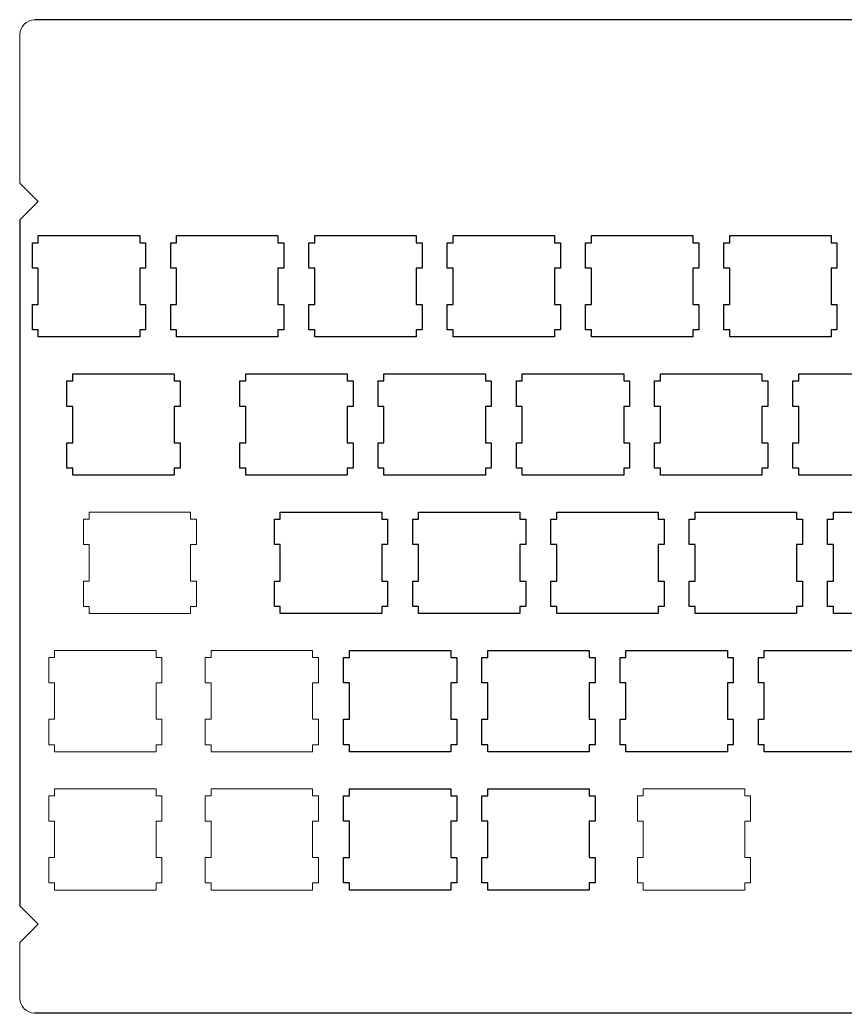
# Model space of a CAD drawing. Header units: inches. Extents: x 0.2 to 10.4, y -0.2 to 5.2.
# Drawn here: x 0.22 to 4.7, y -0.21 to 5.18 of the extents above; entities that cross this region are included whole.
import ezdxf

# ---------------------------------------------------------------- set-up
doc = ezdxf.new("R2010")
doc.units = ezdxf.units.IN
doc.header["$MEASUREMENT"] = 0
doc.layers.get('0').update_dxf_attribs({"lineweight": 0, "true_color": 0xffffff})
doc.layers.add('BLACK', color=1, linetype='Continuous', true_color=0xff0000)

msp = doc.modelspace()

# ---------------------------------------------------------------- linework, layer by layer
for p, q in [((0.225, 4.295), (0.225, 5.1)), ((0.225, 0.175), (0.225, -0.1275))]:
    msp.add_line(p, q)
at = {"color": 7, "true_color": 0xffffff}
for p, q in [((0.60125, 2.4714), (0.60125, 2.51)), ((0.60125, 2.51), (1.15125, 2.51)), ((1.15125, 2.4714), (1.15125, 2.51)), ((0.56925, 2.4714), (0.60125, 2.4714)), ((0.56925, 2.3336), (0.56925, 2.4714)), ((1.18325, 2.4714), (1.15125, 2.4714)), ((1.18325, 2.4714), (1.18325, 2.3336)), ((0.60125, 2.3336), (0.56925, 2.3336)), ((0.60125, 2.1364), (0.60125, 2.3336)), ((1.15125, 2.3336), (1.15125, 2.1364)), ((1.15125, 2.3336), (1.18325, 2.3336)), ((0.56925, 2.1364), (0.60125, 2.1364)), ((0.56925, 1.9986), (0.56925, 2.1364)), ((1.18325, 2.1364), (1.15125, 2.1364)), ((1.18325, 2.1364), (1.18325, 1.9986)), ((0.60125, 1.9986), (0.56925, 1.9986)), ((0.60125, 1.96), (0.60125, 1.9986)), ((1.15125, 1.9986), (1.15125, 1.96)), ((1.15125, 1.9986), (1.18325, 1.9986)), ((1.15125, 1.96), (0.60125, 1.96)), ((0.41375, 1.7214), (0.41375, 1.76)), ((0.41375, 1.76), (0.96375, 1.76)), ((0.96375, 1.7214), (0.96375, 1.76)), ((1.2625, 1.7214), (1.2625, 1.76)), ((1.2625, 1.76), (1.8125, 1.76)), ((1.8125, 1.7214), (1.8125, 1.76)), ((0.38175, 1.7214), (0.41375, 1.7214)), ((0.38175, 1.5836), (0.38175, 1.7214)), ((0.99575, 1.7214), (0.96375, 1.7214)), ((0.99575, 1.7214), (0.99575, 1.5836)), ((1.2305, 1.7214), (1.2625, 1.7214)), ((1.2305, 1.5836), (1.2305, 1.7214)), ((1.8445, 1.7214), (1.8125, 1.7214)), ((1.8445, 1.7214), (1.8445, 1.5836)), ((0.41375, 1.5836), (0.38175, 1.5836)), ((0.41375, 1.3864), (0.41375, 1.5836)), ((0.96375, 1.5836), (0.99575, 1.5836)), ((0.96375, 1.5836), (0.96375, 1.3864)), ((1.2625, 1.5836), (1.2305, 1.5836)), ((1.2625, 1.3864), (1.2625, 1.5836)), ((1.8125, 1.5836), (1.8445, 1.5836)), ((1.8125, 1.5836), (1.8125, 1.3864)), ((0.38175, 1.3864), (0.41375, 1.3864)), ((0.38175, 1.2486), (0.38175, 1.3864)), ((0.99575, 1.3864), (0.96375, 1.3864)), ((0.99575, 1.3864), (0.99575, 1.2486)), ((1.2305, 1.3864), (1.2625, 1.3864)), ((1.2305, 1.2486), (1.2305, 1.3864)), ((1.8445, 1.3864), (1.8125, 1.3864)), ((1.8445, 1.3864), (1.8445, 1.2486)), ((0.41375, 1.2486), (0.38175, 1.2486)), ((0.41375, 1.21), (0.41375, 1.2486)), ((0.96375, 1.2486), (0.99575, 1.2486)), ((0.96375, 1.2486), (0.96375, 1.21)), ((1.2625, 1.2486), (1.2305, 1.2486)), ((1.2625, 1.21), (1.2625, 1.2486)), ((1.8125, 1.2486), (1.8125, 1.21)), ((1.8125, 1.2486), (1.8445, 1.2486)), ((0.96375, 1.21), (0.41375, 1.21)), ((1.8125, 1.21), (1.2625, 1.21)), ((0.38175, 0.8336), (0.38175, 0.9714)), ((0.38175, 0.9714), (0.41375, 0.9714)), ((0.41375, 0.9714), (0.41375, 1.01)), ((0.41375, 1.01), (0.96375, 1.01)), ((0.96375, 0.9714), (0.96375, 1.01)), ((0.99575, 0.9714), (0.96375, 0.9714)), ((0.99575, 0.9714), (0.99575, 0.8336)), ((1.2305, 0.8336), (1.2305, 0.9714)), ((1.2305, 0.9714), (1.2625, 0.9714)), ((1.2625, 0.9714), (1.2625, 1.01)), ((1.2625, 1.01), (1.8125, 1.01)), ((1.8125, 0.9714), (1.8125, 1.01)), ((1.8445, 0.9714), (1.8125, 0.9714)), ((1.8445, 0.9714), (1.8445, 0.8336)), ((3.57425, 0.9714), (3.60625, 0.9714)), ((3.57425, 0.8336), (3.57425, 0.9714)), ((3.60625, 0.9714), (3.60625, 1.01)), ((3.60625, 1.01), (4.15625, 1.01)), ((4.15625, 0.9714), (4.15625, 1.01)), ((4.18825, 0.9714), (4.15625, 0.9714)), ((4.18825, 0.9714), (4.18825, 0.8336)), ((0.41375, 0.8336), (0.38175, 0.8336)), ((0.41375, 0.6364), (0.41375, 0.8336)), ((0.96375, 0.8336), (0.99575, 0.8336)), ((0.96375, 0.8336), (0.96375, 0.6364)), ((1.2625, 0.8336), (1.2305, 0.8336)), ((1.2625, 0.6364), (1.2625, 0.8336)), ((1.8125, 0.8336), (1.8445, 0.8336)), ((1.8125, 0.8336), (1.8125, 0.6364)), ((3.60625, 0.8336), (3.57425, 0.8336)), ((3.60625, 0.6364), (3.60625, 0.8336)), ((4.15625, 0.8336), (4.15625, 0.6364)), ((4.15625, 0.8336), (4.18825, 0.8336)), ((0.38175, 0.4986), (0.38175, 0.6364)), ((0.38175, 0.6364), (0.41375, 0.6364)), ((0.99575, 0.6364), (0.96375, 0.6364)), ((0.99575, 0.6364), (0.99575, 0.4986)), ((1.2305, 0.4986), (1.2305, 0.6364)), ((1.2305, 0.6364), (1.2625, 0.6364)), ((1.8445, 0.6364), (1.8125, 0.6364)), ((1.8445, 0.6364), (1.8445, 0.4986)), ((3.57425, 0.6364), (3.60625, 0.6364)), ((3.57425, 0.4986), (3.57425, 0.6364)), ((4.18825, 0.6364), (4.15625, 0.6364)), ((4.18825, 0.6364), (4.18825, 0.4986)), ((0.41375, 0.4986), (0.38175, 0.4986)), ((0.41375, 0.46), (0.41375, 0.4986)), ((0.96375, 0.4986), (0.99575, 0.4986)), ((0.96375, 0.4986), (0.96375, 0.46)), ((1.2625, 0.4986), (1.2305, 0.4986)), ((1.2625, 0.46), (1.2625, 0.4986)), ((1.8125, 0.4986), (1.8445, 0.4986)), ((1.8125, 0.4986), (1.8125, 0.46)), ((3.60625, 0.4986), (3.57425, 0.4986)), ((3.60625, 0.46), (3.60625, 0.4986)), ((4.15625, 0.4986), (4.18825, 0.4986)), ((4.15625, 0.4986), (4.15625, 0.46)), ((0.96375, 0.46), (0.41375, 0.46)), ((1.8125, 0.46), (1.2625, 0.46)), ((4.15625, 0.46), (3.60625, 0.46))]:
    msp.add_line(p, q, dxfattribs=at)
for centre, start, end in [((0.305, 5.1), 90, 180), ((0.305, -0.1275), 180, 270)]:
    msp.add_arc(centre, 0.08, start, end, dxfattribs=at)
at = {"layer": 'BLACK', "color": 7, "true_color": 0xffffff}
for p, q in [((10.27, 5.18), (0.305, 5.18)), ((0.325, 4.195), (0.225, 4.295)), ((0.325, 4.195), (0.225, 4.095)), ((0.225, 4.095), (0.225, 0.375)), ((0.325, 4.01), (0.875, 4.01)), ((0.325, 3.9714), (0.325, 4.01)), ((0.875, 4.01), (0.875, 3.9714)), ((1.075, 4.01), (1.625, 4.01)), ((1.075, 3.9714), (1.075, 4.01)), ((1.625, 4.01), (1.625, 3.9714)), ((1.825, 4.01), (2.375, 4.01)), ((1.825, 3.9714), (1.825, 4.01)), ((2.375, 4.01), (2.375, 3.9714)), ((2.575, 4.01), (3.125, 4.01)), ((2.575, 3.9714), (2.575, 4.01)), ((3.125, 4.01), (3.125, 3.9714)), ((3.325, 3.9714), (3.325, 4.01)), ((3.325, 4.01), (3.875, 4.01)), ((3.875, 4.01), (3.875, 3.9714)), ((4.075, 3.9714), (4.075, 4.01)), ((4.075, 4.01), (4.625, 4.01)), ((4.625, 4.01), (4.625, 3.9714)), ((0.293, 3.8336), (0.293, 3.9714)), ((0.293, 3.9714), (0.325, 3.9714)), ((0.875, 3.9714), (0.907, 3.9714)), ((0.907, 3.9714), (0.907, 3.8336)), ((1.043, 3.8336), (1.043, 3.9714)), ((1.043, 3.9714), (1.075, 3.9714)), ((1.625, 3.9714), (1.657, 3.9714)), ((1.657, 3.9714), (1.657, 3.8336)), ((1.793, 3.8336), (1.793, 3.9714)), ((1.793, 3.9714), (1.825, 3.9714)), ((2.375, 3.9714), (2.407, 3.9714)), ((2.407, 3.9714), (2.407, 3.8336)), ((2.543, 3.8336), (2.543, 3.9714)), ((2.543, 3.9714), (2.575, 3.9714)), ((3.125, 3.9714), (3.157, 3.9714)), ((3.157, 3.9714), (3.157, 3.8336)), ((3.293, 3.8336), (3.293, 3.9714)), ((3.293, 3.9714), (3.325, 3.9714)), ((3.875, 3.9714), (3.907, 3.9714)), ((3.907, 3.9714), (3.907, 3.8336)), ((4.043, 3.8336), (4.043, 3.9714)), ((4.043, 3.9714), (4.075, 3.9714)), ((4.625, 3.9714), (4.657, 3.9714)), ((4.657, 3.9714), (4.657, 3.8336)), ((0.325, 3.8336), (0.293, 3.8336)), ((0.325, 3.6364), (0.325, 3.8336)), ((0.907, 3.8336), (0.875, 3.8336)), ((0.875, 3.8336), (0.875, 3.6364)), ((1.075, 3.8336), (1.043, 3.8336)), ((1.075, 3.6364), (1.075, 3.8336)), ((1.657, 3.8336), (1.625, 3.8336)), ((1.625, 3.8336), (1.625, 3.6364)), ((1.825, 3.8336), (1.793, 3.8336)), ((1.825, 3.6364), (1.825, 3.8336)), ((2.407, 3.8336), (2.375, 3.8336)), ((2.375, 3.8336), (2.375, 3.6364)), ((2.575, 3.8336), (2.543, 3.8336)), ((2.575, 3.6364), (2.575, 3.8336)), ((3.157, 3.8336), (3.125, 3.8336)), ((3.125, 3.8336), (3.125, 3.6364)), ((3.325, 3.8336), (3.293, 3.8336)), ((3.325, 3.6364), (3.325, 3.8336)), ((3.907, 3.8336), (3.875, 3.8336)), ((3.875, 3.8336), (3.875, 3.6364)), ((4.075, 3.8336), (4.043, 3.8336)), ((4.075, 3.6364), (4.075, 3.8336)), ((4.657, 3.8336), (4.625, 3.8336)), ((4.625, 3.8336), (4.625, 3.6364)), ((0.293, 3.4986), (0.293, 3.6364)), ((0.293, 3.6364), (0.325, 3.6364)), ((0.875, 3.6364), (0.907, 3.6364)), ((0.907, 3.6364), (0.907, 3.4986)), ((1.043, 3.4986), (1.043, 3.6364)), ((1.043, 3.6364), (1.075, 3.6364)), ((1.625, 3.6364), (1.657, 3.6364)), ((1.657, 3.6364), (1.657, 3.4986)), ((1.793, 3.4986), (1.793, 3.6364)), ((1.793, 3.6364), (1.825, 3.6364)), ((2.375, 3.6364), (2.407, 3.6364)), ((2.407, 3.6364), (2.407, 3.4986)), ((2.543, 3.4986), (2.543, 3.6364)), ((2.543, 3.6364), (2.575, 3.6364)), ((3.125, 3.6364), (3.157, 3.6364)), ((3.157, 3.6364), (3.157, 3.4986)), ((3.293, 3.4986), (3.293, 3.6364)), ((3.293, 3.6364), (3.325, 3.6364)), ((3.875, 3.6364), (3.907, 3.6364)), ((3.907, 3.6364), (3.907, 3.4986)), ((4.043, 3.4986), (4.043, 3.6364)), ((4.043, 3.6364), (4.075, 3.6364)), ((4.625, 3.6364), (4.657, 3.6364)), ((4.657, 3.6364), (4.657, 3.4986)), ((0.325, 3.4986), (0.293, 3.4986)), ((0.325, 3.46), (0.325, 3.4986)), ((0.875, 3.46), (0.325, 3.46)), ((0.907, 3.4986), (0.875, 3.4986)), ((0.875, 3.4986), (0.875, 3.46)), ((1.075, 3.4986), (1.043, 3.4986)), ((1.075, 3.46), (1.075, 3.4986)), ((1.625, 3.46), (1.075, 3.46)), ((1.657, 3.4986), (1.625, 3.4986)), ((1.625, 3.4986), (1.625, 3.46)), ((1.825, 3.4986), (1.793, 3.4986)), ((1.825, 3.46), (1.825, 3.4986)), ((2.375, 3.46), (1.825, 3.46)), ((2.407, 3.4986), (2.375, 3.4986)), ((2.375, 3.4986), (2.375, 3.46)), ((2.575, 3.4986), (2.543, 3.4986)), ((2.575, 3.46), (2.575, 3.4986)), ((3.125, 3.46), (2.575, 3.46)), ((3.157, 3.4986), (3.125, 3.4986)), ((3.125, 3.4986), (3.125, 3.46)), ((3.325, 3.4986), (3.293, 3.4986)), ((3.325, 3.46), (3.325, 3.4986)), ((3.875, 3.46), (3.325, 3.46)), ((3.907, 3.4986), (3.875, 3.4986)), ((3.875, 3.4986), (3.875, 3.46)), ((4.075, 3.4986), (4.043, 3.4986)), ((4.075, 3.46), (4.075, 3.4986)), ((4.625, 3.46), (4.075, 3.46)), ((4.657, 3.4986), (4.625, 3.4986)), ((4.625, 3.4986), (4.625, 3.46)), ((0.5125, 3.26), (1.0625, 3.26)), ((0.5125, 3.2214), (0.5125, 3.26)), ((1.0625, 3.26), (1.0625, 3.2214)), ((1.45, 3.26), (2, 3.26)), ((1.45, 3.2214), (1.45, 3.26)), ((2, 3.26), (2, 3.2214)), ((2.2, 3.26), (2.75, 3.26)), ((2.2, 3.2214), (2.2, 3.26)), ((2.75, 3.26), (2.75, 3.2214)), ((2.95, 3.26), (3.5, 3.26)), ((2.95, 3.2214), (2.95, 3.26)), ((3.5, 3.26), (3.5, 3.2214)), ((3.7, 3.26), (4.25, 3.26)), ((3.7, 3.2214), (3.7, 3.26)), ((4.25, 3.26), (4.25, 3.2214)), ((4.45, 3.26), (5, 3.26)), ((4.45, 3.2214), (4.45, 3.26)), ((0.4805, 3.0836), (0.4805, 3.2214)), ((0.4805, 3.2214), (0.5125, 3.2214)), ((1.0625, 3.2214), (1.0945, 3.2214)), ((1.0945, 3.2214), (1.0945, 3.0836)), ((1.418, 3.0836), (1.418, 3.2214)), ((1.418, 3.2214), (1.45, 3.2214)), ((2, 3.2214), (2.032, 3.2214)), ((2.032, 3.2214), (2.032, 3.0836)), ((2.168, 3.0836), (2.168, 3.2214)), ((2.168, 3.2214), (2.2, 3.2214)), ((2.75, 3.2214), (2.782, 3.2214)), ((2.782, 3.2214), (2.782, 3.0836)), ((2.918, 3.0836), (2.918, 3.2214)), ((2.918, 3.2214), (2.95, 3.2214)), ((3.5, 3.2214), (3.532, 3.2214)), ((3.532, 3.2214), (3.532, 3.0836)), ((3.668, 3.0836), (3.668, 3.2214)), ((3.668, 3.2214), (3.7, 3.2214)), ((4.25, 3.2214), (4.282, 3.2214)), ((4.282, 3.2214), (4.282, 3.0836)), ((4.418, 3.0836), (4.418, 3.2214)), ((4.418, 3.2214), (4.45, 3.2214)), ((0.5125, 3.0836), (0.4805, 3.0836)), ((0.5125, 2.8864), (0.5125, 3.0836)), ((1.0945, 3.0836), (1.0625, 3.0836)), ((1.0625, 3.0836), (1.0625, 2.8864)), ((1.45, 3.0836), (1.418, 3.0836)), ((1.45, 2.8864), (1.45, 3.0836)), ((2.032, 3.0836), (2, 3.0836)), ((2, 3.0836), (2, 2.8864)), ((2.2, 3.0836), (2.168, 3.0836)), ((2.2, 2.8864), (2.2, 3.0836)), ((2.782, 3.0836), (2.75, 3.0836)), ((2.75, 3.0836), (2.75, 2.8864)), ((2.95, 3.0836), (2.918, 3.0836)), ((2.95, 2.8864), (2.95, 3.0836)), ((3.532, 3.0836), (3.5, 3.0836)), ((3.5, 3.0836), (3.5, 2.8864)), ((3.7, 3.0836), (3.668, 3.0836)), ((3.7, 2.8864), (3.7, 3.0836)), ((4.282, 3.0836), (4.25, 3.0836)), ((4.25, 3.0836), (4.25, 2.8864)), ((4.45, 3.0836), (4.418, 3.0836)), ((4.45, 2.8864), (4.45, 3.0836)), ((0.4805, 2.7486), (0.4805, 2.8864)), ((0.4805, 2.8864), (0.5125, 2.8864)), ((1.0625, 2.8864), (1.0945, 2.8864)), ((1.0945, 2.8864), (1.0945, 2.7486)), ((1.418, 2.7486), (1.418, 2.8864)), ((1.418, 2.8864), (1.45, 2.8864)), ((2, 2.8864), (2.032, 2.8864)), ((2.032, 2.8864), (2.032, 2.7486)), ((2.168, 2.7486), (2.168, 2.8864)), ((2.168, 2.8864), (2.2, 2.8864)), ((2.75, 2.8864), (2.782, 2.8864)), ((2.782, 2.8864), (2.782, 2.7486)), ((2.918, 2.7486), (2.918, 2.8864)), ((2.918, 2.8864), (2.95, 2.8864)), ((3.5, 2.8864), (3.532, 2.8864)), ((3.532, 2.8864), (3.532, 2.7486)), ((3.668, 2.7486), (3.668, 2.8864)), ((3.668, 2.8864), (3.7, 2.8864)), ((4.25, 2.8864), (4.282, 2.8864)), ((4.282, 2.8864), (4.282, 2.7486)), ((4.418, 2.7486), (4.418, 2.8864)), ((4.418, 2.8864), (4.45, 2.8864)), ((0.5125, 2.7486), (0.4805, 2.7486)), ((0.5125, 2.71), (0.5125, 2.7486)), ((1.0945, 2.7486), (1.0625, 2.7486)), ((1.0625, 2.7486), (1.0625, 2.71)), ((1.45, 2.7486), (1.418, 2.7486)), ((1.45, 2.71), (1.45, 2.7486)), ((2.032, 2.7486), (2, 2.7486)), ((2, 2.7486), (2, 2.71)), ((2.2, 2.7486), (2.168, 2.7486)), ((2.2, 2.71), (2.2, 2.7486)), ((2.782, 2.7486), (2.75, 2.7486)), ((2.75, 2.7486), (2.75, 2.71)), ((2.95, 2.7486), (2.918, 2.7486)), ((2.95, 2.71), (2.95, 2.7486)), ((3.532, 2.7486), (3.5, 2.7486)), ((3.5, 2.7486), (3.5, 2.71)), ((3.7, 2.7486), (3.668, 2.7486)), ((3.7, 2.71), (3.7, 2.7486)), ((4.282, 2.7486), (4.25, 2.7486)), ((4.25, 2.7486), (4.25, 2.71)), ((4.45, 2.7486), (4.418, 2.7486)), ((4.45, 2.71), (4.45, 2.7486)), ((1.0625, 2.71), (0.5125, 2.71)), ((2, 2.71), (1.45, 2.71)), ((2.75, 2.71), (2.2, 2.71)), ((3.5, 2.71), (2.95, 2.71)), ((4.25, 2.71), (3.7, 2.71)), ((5, 2.71), (4.45, 2.71)), ((1.6375, 2.51), (2.1875, 2.51)), ((1.6375, 2.4714), (1.6375, 2.51)), ((2.1875, 2.51), (2.1875, 2.4714)), ((2.3875, 2.51), (2.9375, 2.51)), ((2.3875, 2.4714), (2.3875, 2.51)), ((2.9375, 2.51), (2.9375, 2.4714)), ((3.1375, 2.51), (3.6875, 2.51)), ((3.1375, 2.4714), (3.1375, 2.51)), ((3.6875, 2.51), (3.6875, 2.4714)), ((3.8875, 2.51), (4.4375, 2.51)), ((3.8875, 2.4714), (3.8875, 2.51)), ((4.4375, 2.51), (4.4375, 2.4714)), ((4.6375, 2.51), (5.1875, 2.51)), ((4.6375, 2.4714), (4.6375, 2.51)), ((1.6055, 2.3336), (1.6055, 2.4714)), ((1.6055, 2.4714), (1.6375, 2.4714)), ((2.1875, 2.4714), (2.2195, 2.4714)), ((2.2195, 2.4714), (2.2195, 2.3336)), ((2.3555, 2.3336), (2.3555, 2.4714)), ((2.3555, 2.4714), (2.3875, 2.4714)), ((2.9375, 2.4714), (2.9695, 2.4714)), ((2.9695, 2.4714), (2.9695, 2.3336)), ((3.1055, 2.3336), (3.1055, 2.4714)), ((3.1055, 2.4714), (3.1375, 2.4714)), ((3.6875, 2.4714), (3.7195, 2.4714)), ((3.7195, 2.4714), (3.7195, 2.3336)), ((3.8555, 2.3336), (3.8555, 2.4714)), ((3.8555, 2.4714), (3.8875, 2.4714)), ((4.4375, 2.4714), (4.4695, 2.4714)), ((4.4695, 2.4714), (4.4695, 2.3336)), ((4.6055, 2.3336), (4.6055, 2.4714)), ((4.6055, 2.4714), (4.6375, 2.4714)), ((1.6375, 2.3336), (1.6055, 2.3336)), ((1.6375, 2.1364), (1.6375, 2.3336)), ((2.2195, 2.3336), (2.1875, 2.3336)), ((2.1875, 2.3336), (2.1875, 2.1364)), ((2.3875, 2.3336), (2.3555, 2.3336)), ((2.3875, 2.1364), (2.3875, 2.3336)), ((2.9695, 2.3336), (2.9375, 2.3336)), ((2.9375, 2.3336), (2.9375, 2.1364)), ((3.1375, 2.3336), (3.1055, 2.3336)), ((3.1375, 2.1364), (3.1375, 2.3336)), ((3.7195, 2.3336), (3.6875, 2.3336)), ((3.6875, 2.3336), (3.6875, 2.1364)), ((3.8875, 2.3336), (3.8555, 2.3336)), ((3.8875, 2.1364), (3.8875, 2.3336)), ((4.4695, 2.3336), (4.4375, 2.3336)), ((4.4375, 2.3336), (4.4375, 2.1364)), ((4.6375, 2.3336), (4.6055, 2.3336)), ((4.6375, 2.1364), (4.6375, 2.3336)), ((1.6055, 1.9986), (1.6055, 2.1364)), ((1.6055, 2.1364), (1.6375, 2.1364)), ((2.1875, 2.1364), (2.2195, 2.1364)), ((2.2195, 2.1364), (2.2195, 1.9986)), ((2.3555, 1.9986), (2.3555, 2.1364)), ((2.3555, 2.1364), (2.3875, 2.1364)), ((2.9375, 2.1364), (2.9695, 2.1364)), ((2.9695, 2.1364), (2.9695, 1.9986)), ((3.1055, 1.9986), (3.1055, 2.1364)), ((3.1055, 2.1364), (3.1375, 2.1364)), ((3.6875, 2.1364), (3.7195, 2.1364)), ((3.7195, 2.1364), (3.7195, 1.9986)), ((3.8555, 1.9986), (3.8555, 2.1364)), ((3.8555, 2.1364), (3.8875, 2.1364)), ((4.4375, 2.1364), (4.4695, 2.1364)), ((4.4695, 2.1364), (4.4695, 1.9986)), ((4.6055, 1.9986), (4.6055, 2.1364)), ((4.6055, 2.1364), (4.6375, 2.1364)), ((1.6375, 1.9986), (1.6055, 1.9986)), ((1.6375, 1.96), (1.6375, 1.9986)), ((2.2195, 1.9986), (2.1875, 1.9986)), ((2.1875, 1.9986), (2.1875, 1.96)), ((2.3875, 1.9986), (2.3555, 1.9986)), ((2.3875, 1.96), (2.3875, 1.9986)), ((2.9695, 1.9986), (2.9375, 1.9986)), ((2.9375, 1.9986), (2.9375, 1.96)), ((3.1375, 1.9986), (3.1055, 1.9986)), ((3.1375, 1.96), (3.1375, 1.9986)), ((3.7195, 1.9986), (3.6875, 1.9986)), ((3.6875, 1.9986), (3.6875, 1.96)), ((3.8875, 1.9986), (3.8555, 1.9986)), ((3.8875, 1.96), (3.8875, 1.9986)), ((4.4695, 1.9986), (4.4375, 1.9986)), ((4.4375, 1.9986), (4.4375, 1.96)), ((4.6375, 1.9986), (4.6055, 1.9986)), ((4.6375, 1.96), (4.6375, 1.9986)), ((2.1875, 1.96), (1.6375, 1.96)), ((2.9375, 1.96), (2.3875, 1.96)), ((3.6875, 1.96), (3.1375, 1.96)), ((4.4375, 1.96), (3.8875, 1.96)), ((5.1875, 1.96), (4.6375, 1.96)), ((2.0125, 1.76), (2.5625, 1.76)), ((2.0125, 1.7214), (2.0125, 1.76)), ((2.5625, 1.76), (2.5625, 1.7214)), ((2.7625, 1.76), (3.3125, 1.76)), ((2.7625, 1.7214), (2.7625, 1.76)), ((3.3125, 1.76), (3.3125, 1.7214)), ((3.5125, 1.76), (4.0625, 1.76)), ((3.5125, 1.7214), (3.5125, 1.76)), ((4.0625, 1.76), (4.0625, 1.7214)), ((4.2625, 1.76), (4.8125, 1.76)), ((4.2625, 1.7214), (4.2625, 1.76)), ((1.9805, 1.5836), (1.9805, 1.7214)), ((1.9805, 1.7214), (2.0125, 1.7214)), ((2.5625, 1.7214), (2.5945, 1.7214)), ((2.5945, 1.7214), (2.5945, 1.5836)), ((2.7305, 1.5836), (2.7305, 1.7214)), ((2.7305, 1.7214), (2.7625, 1.7214)), ((3.3125, 1.7214), (3.3445, 1.7214)), ((3.3445, 1.7214), (3.3445, 1.5836)), ((3.4805, 1.5836), (3.4805, 1.7214)), ((3.4805, 1.7214), (3.5125, 1.7214)), ((4.0625, 1.7214), (4.0945, 1.7214)), ((4.0945, 1.7214), (4.0945, 1.5836)), ((4.2305, 1.5836), (4.2305, 1.7214)), ((4.2305, 1.7214), (4.2625, 1.7214)), ((2.0125, 1.5836), (1.9805, 1.5836)), ((2.0125, 1.3864), (2.0125, 1.5836)), ((2.5945, 1.5836), (2.5625, 1.5836)), ((2.5625, 1.5836), (2.5625, 1.3864)), ((2.7625, 1.5836), (2.7305, 1.5836)), ((2.7625, 1.3864), (2.7625, 1.5836)), ((3.3445, 1.5836), (3.3125, 1.5836)), ((3.3125, 1.5836), (3.3125, 1.3864)), ((3.5125, 1.5836), (3.4805, 1.5836)), ((3.5125, 1.3864), (3.5125, 1.5836)), ((4.0945, 1.5836), (4.0625, 1.5836)), ((4.0625, 1.5836), (4.0625, 1.3864)), ((4.2625, 1.5836), (4.2305, 1.5836)), ((4.2625, 1.3864), (4.2625, 1.5836)), ((1.9805, 1.2486), (1.9805, 1.3864)), ((1.9805, 1.3864), (2.0125, 1.3864)), ((2.5625, 1.3864), (2.5945, 1.3864)), ((2.5945, 1.3864), (2.5945, 1.2486)), ((2.7305, 1.2486), (2.7305, 1.3864)), ((2.7305, 1.3864), (2.7625, 1.3864)), ((3.3125, 1.3864), (3.3445, 1.3864)), ((3.3445, 1.3864), (3.3445, 1.2486)), ((3.4805, 1.2486), (3.4805, 1.3864)), ((3.4805, 1.3864), (3.5125, 1.3864)), ((4.0625, 1.3864), (4.0945, 1.3864)), ((4.0945, 1.3864), (4.0945, 1.2486)), ((4.2305, 1.2486), (4.2305, 1.3864)), ((4.2305, 1.3864), (4.2625, 1.3864)), ((2.0125, 1.2486), (1.9805, 1.2486)), ((2.0125, 1.21), (2.0125, 1.2486)), ((2.5945, 1.2486), (2.5625, 1.2486)), ((2.5625, 1.2486), (2.5625, 1.21)), ((2.7625, 1.2486), (2.7305, 1.2486)), ((2.7625, 1.21), (2.7625, 1.2486)), ((3.3445, 1.2486), (3.3125, 1.2486)), ((3.3125, 1.2486), (3.3125, 1.21)), ((3.5125, 1.2486), (3.4805, 1.2486)), ((3.5125, 1.21), (3.5125, 1.2486)), ((4.0945, 1.2486), (4.0625, 1.2486)), ((4.0625, 1.2486), (4.0625, 1.21)), ((4.2625, 1.2486), (4.2305, 1.2486)), ((4.2625, 1.21), (4.2625, 1.2486)), ((2.5625, 1.21), (2.0125, 1.21)), ((3.3125, 1.21), (2.7625, 1.21)), ((4.0625, 1.21), (3.5125, 1.21)), ((4.8125, 1.21), (4.2625, 1.21)), ((1.9805, 0.8336), (1.9805, 0.9714)), ((1.9805, 0.9714), (2.0125, 0.9714)), ((2.0125, 0.9714), (2.0125, 1.01)), ((2.0125, 1.01), (2.5625, 1.01)), ((2.5625, 1.01), (2.5625, 0.9714)), ((2.5625, 0.9714), (2.5945, 0.9714)), ((2.5945, 0.9714), (2.5945, 0.8336)), ((2.7305, 0.8336), (2.7305, 0.9714)), ((2.7305, 0.9714), (2.7625, 0.9714)), ((2.7625, 1.01), (3.3125, 1.01)), ((2.7625, 0.9714), (2.7625, 1.01)), ((3.3125, 1.01), (3.3125, 0.9714)), ((3.3125, 0.9714), (3.3445, 0.9714)), ((3.3445, 0.9714), (3.3445, 0.8336)), ((2.0125, 0.8336), (1.9805, 0.8336)), ((2.0125, 0.6364), (2.0125, 0.8336)), ((2.5945, 0.8336), (2.5625, 0.8336)), ((2.5625, 0.8336), (2.5625, 0.6364)), ((2.7625, 0.8336), (2.7305, 0.8336)), ((2.7625, 0.6364), (2.7625, 0.8336)), ((3.3445, 0.8336), (3.3125, 0.8336)), ((3.3125, 0.8336), (3.3125, 0.6364)), ((1.9805, 0.4986), (1.9805, 0.6364)), ((1.9805, 0.6364), (2.0125, 0.6364)), ((2.5625, 0.6364), (2.5945, 0.6364)), ((2.5945, 0.6364), (2.5945, 0.4986)), ((2.7305, 0.4986), (2.7305, 0.6364)), ((2.7305, 0.6364), (2.7625, 0.6364)), ((3.3125, 0.6364), (3.3445, 0.6364)), ((3.3445, 0.6364), (3.3445, 0.4986)), ((2.0125, 0.4986), (1.9805, 0.4986)), ((2.0125, 0.46), (2.0125, 0.4986)), ((2.5625, 0.4986), (2.5625, 0.46)), ((2.5945, 0.4986), (2.5625, 0.4986)), ((2.7625, 0.4986), (2.7305, 0.4986)), ((2.7625, 0.46), (2.7625, 0.4986)), ((3.3445, 0.4986), (3.3125, 0.4986)), ((3.3125, 0.4986), (3.3125, 0.46)), ((2.5625, 0.46), (2.0125, 0.46)), ((3.3125, 0.46), (2.7625, 0.46)), ((0.225, 0.375), (0.325, 0.275)), ((0.325, 0.275), (0.225, 0.175)), ((10.27, -0.2075), (0.305, -0.2075))]:
    msp.add_line(p, q, dxfattribs=at)

doc.saveas('drawing.dxf')
